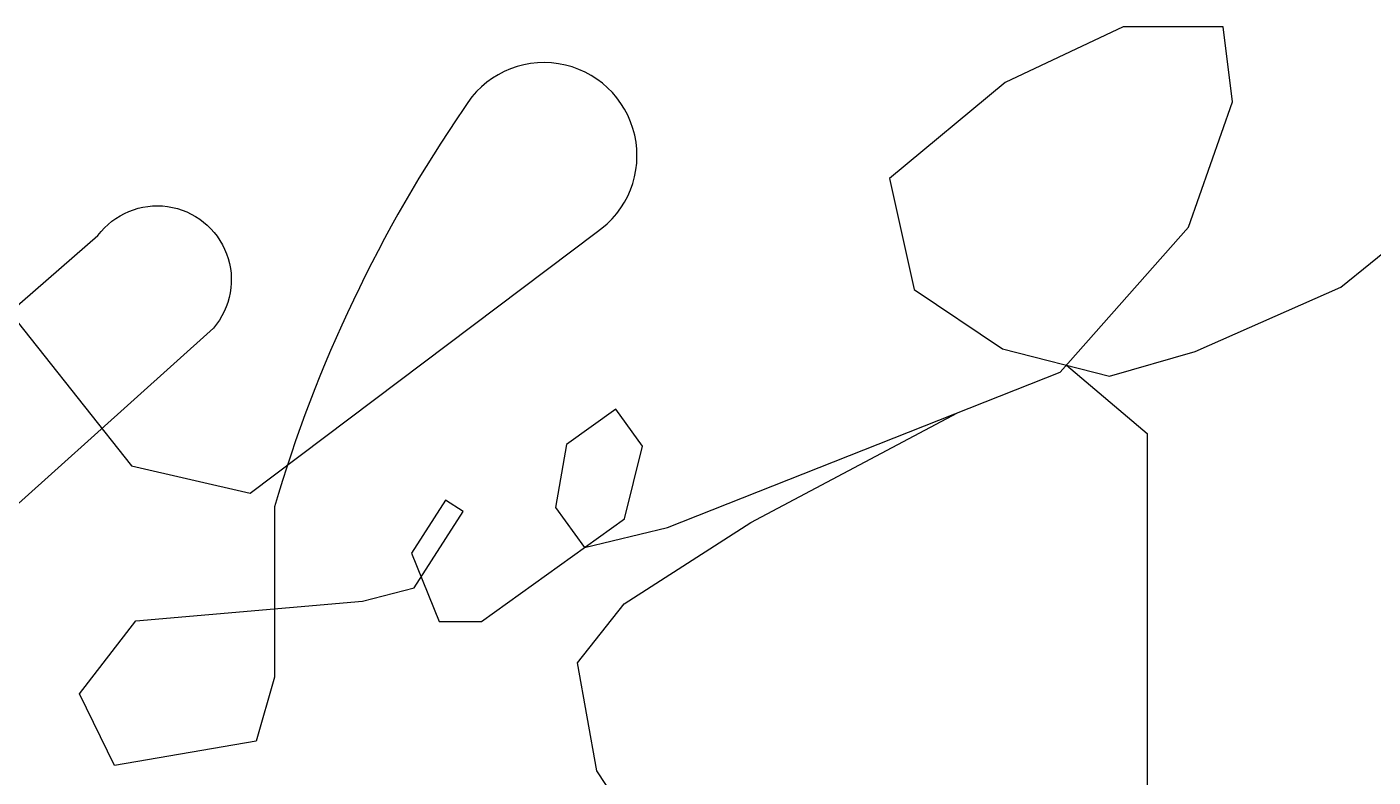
# Model space of a CAD drawing. Header units: millimetres. Extents: x -149347 to 251215, y -2929184 to -2541447.
# Drawn here: x 176326 to 176963, y -2689804 to -2689449 of the extents above; entities that cross this region are included whole.
import ezdxf

# ---------------------------------------------------------------- set-up
doc = ezdxf.new("R2010")
doc.units = ezdxf.units.MM

# ---------------------------------------------------------------- blocks, each defined once
blk = doc.blocks.new('mekteb')
at = {"lineweight": 30}
for points in [[(125144.63, -1846505.96), (125214.13, -1846593.45), (125272.5, -1846606.91), (125442.76, -1846478.66, 1.24964), (125377.66, -1846417.64, 0.079258), (125284.48, -1846613.64), (125284.48, -1846697.41), (125275.49, -1846728.82), (125205.89, -1846740.79), (125188.68, -1846705.64), (125216.37, -1846669.74), (125327.88, -1846660.01), (125353.17, -1846653.52), (125377.25, -1846615.96), (125368.56, -1846610.39), (125351.89, -1846636.4), (125365.5, -1846669.95), (125386.35, -1846669.95), (125456.61, -1846619.49), (125465.53, -1846583.82), (125452.38, -1846565.52), (125428.18, -1846582.91), (125422.8, -1846613.85), (125437.03, -1846633.55), (125477.74, -1846623.7), (125670.91, -1846547.31), (125733.99, -1846476.02), (125755.76, -1846414.48), (125751.1, -1846377.55), (125701.91, -1846377.55), (125643.87, -1846404.93), (125586.94, -1846452.03), (125599.19, -1846506.64), (125642.53, -1846535.83), (125695.2, -1846549.3), (125737.39, -1846537.25), (125809.04, -1846505.48), (125896.44, -1846434.7)], [(125154.2, -1846518), (125197.65, -1846480.14, -1.034501), (125254.46, -1846525.75), (125119.49, -1846647.04)]]:
    blk.add_lwpolyline(points, format="xyb", dxfattribs=at)
blk.add_lwpolyline([(125673.96, -1846543.87), (125713.63, -1846577.49), (125713.63, -1846621.97), (125713.63, -1846684.85), (125713.63, -1846764.78), (125699.82, -1846809.26), (125675.27, -1846839.94), (125630.76, -1846878.28), (125567.83, -1846878.28), (125517.19, -1846856.04), (125478.82, -1846797.76), (125443.01, -1846743.37), (125433.54, -1846690.39), (125456.56, -1846661.25), (125518.72, -1846621.37), (125620.36, -1846567.3)], dxfattribs=at)

msp = doc.modelspace()

# ---------------------------------------------------------------- block references
at = {"color": 7, "lineweight": 15, "xscale": 0.9625013197857314, "yscale": 0.9625013197857314, "zscale": 0.9625013197857314}
msp.add_blockref('mekteb', (55856.83516, -912308.31431), dxfattribs=at)

doc.saveas('drawing.dxf')
